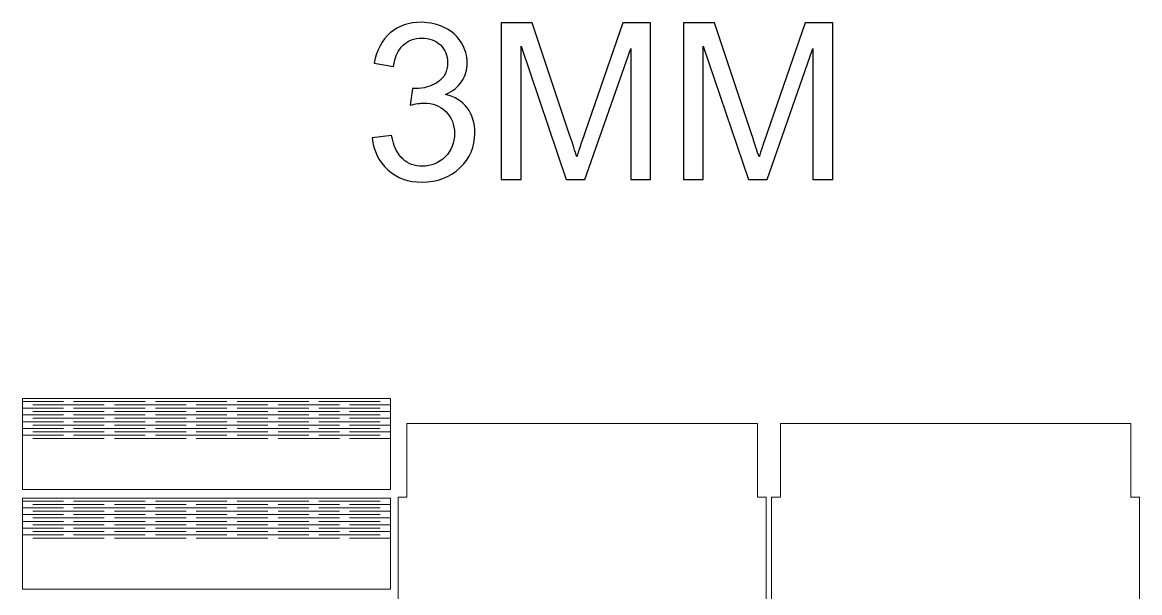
# Model space of a CAD drawing. Header units: millimetres. Extents: x -959 to 954, y -450 to 655.
# Drawn here: x 195 to 954, y 267 to 655 of the extents above; entities that cross this region are included whole.
import ezdxf

# ---------------------------------------------------------------- set-up
doc = ezdxf.new("R2010")
doc.units = ezdxf.units.MM
doc.header["$MEASUREMENT"] = 0
doc.layers.add('Camada 1', color=7, linetype='Continuous')

msp = doc.modelspace()

# ---------------------------------------------------------------- linework, layer by layer
at = {"layer": 'Camada 1', "color": 250}
for points, knots in [([(432.9287, 576.3289), (432.9287, 576.3289), (446.0041, 578.1119), (446.0041, 578.1119), (446.0041, 578.1119), (447.5147, 570.6827), (450.0407, 565.3336), (453.6315, 562.0648), (453.6315, 562.0648), (457.2223, 558.7959), (461.6303, 557.1615), (466.8555, 557.1615), (466.8555, 557.1615), (473.0466, 557.1615), (478.2718, 559.2912), (482.4817, 563.5506), (482.4817, 563.5506), (486.6916, 567.81), (488.7965, 573.0848), (488.7965, 579.3749), (488.7965, 579.3749), (488.7965, 585.3678), (486.8402, 590.3206), (482.9027, 594.2334), (482.9027, 594.2334), (478.9899, 598.1213), (474.0124, 600.0777), (467.9451, 600.0777), (467.9451, 600.0777), (465.4687, 600.0777), (462.398, 599.5824), (458.7081, 598.6166), (458.7081, 598.6166), (458.7081, 598.6166), (460.1692, 610.0577), (460.1692, 610.0577), (460.1692, 610.0577), (461.036, 609.9586), (461.7541, 609.9091), (462.2742, 609.9091), (462.2742, 609.9091), (467.8709, 609.9091), (472.8732, 611.3702), (477.3555, 614.2676), (477.3555, 614.2676), (481.8131, 617.165), (484.0418, 621.6225), (484.0418, 627.6402), (484.0418, 627.6402), (484.0418, 632.4197), (482.4074, 636.3819), (479.1633, 639.527), (479.1633, 639.527), (475.9192, 642.672), (471.7341, 644.2322), (466.6079, 644.2322), (466.6079, 644.2322), (461.5065, 644.2322), (457.2718, 642.6225), (453.8791, 639.4032), (453.8791, 639.4032), (450.4864, 636.1838), (448.3072, 631.3548), (447.3414, 624.9161), (447.3414, 624.9161), (447.3414, 624.9161), (434.2659, 627.2935), (434.2659, 627.2935), (434.2659, 627.2935), (435.8756, 636.06), (439.4912, 642.8701), (445.1621, 647.6991), (445.1621, 647.6991), (450.8084, 652.5281), (457.8661, 654.9303), (466.2859, 654.9303), (466.2859, 654.9303), (472.0808, 654.9303), (477.4298, 653.6921), (482.3083, 651.1909), (482.3083, 651.1909), (487.2116, 648.7145), (490.951, 645.3218), (493.5265, 641.0376), (493.5265, 641.0376), (496.1267, 636.7286), (497.4145, 632.172), (497.4145, 627.343), (497.4145, 627.343), (497.4145, 622.7617), (496.1763, 618.6013), (493.7246, 614.8371), (493.7246, 614.8371), (491.2482, 611.073), (487.5831, 608.0765), (482.7541, 605.8478), (482.7541, 605.8478), (489.0442, 604.4114), (493.9227, 601.3902), (497.4145, 596.8088), (497.4145, 596.8088), (500.8814, 592.2522), (502.6149, 586.507), (502.6149, 579.6473), (502.6149, 579.6473), (502.6149, 570.3608), (499.2222, 562.461), (492.4616, 555.9976), (492.4616, 555.9976), (485.6763, 549.5341), (477.1079, 546.3148), (466.7565, 546.3148), (466.7565, 546.3148), (457.4204, 546.3148), (449.6692, 549.1131), (443.5029, 554.6851), (443.5029, 554.6851), (437.3119, 560.257), (433.7954, 567.4634), (432.9287, 576.3289)], [0, 0, 0, 0, 0.03225806, 0.03225806, 0.03225806, 0.03225806, 0.06451613, 0.06451613, 0.06451613, 0.06451613, 0.09677419, 0.09677419, 0.09677419, 0.09677419, 0.12903226, 0.12903226, 0.12903226, 0.12903226, 0.16129032, 0.16129032, 0.16129032, 0.16129032, 0.19354839, 0.19354839, 0.19354839, 0.19354839, 0.22580645, 0.22580645, 0.22580645, 0.22580645, 0.25806452, 0.25806452, 0.25806452, 0.25806452, 0.29032258, 0.29032258, 0.29032258, 0.29032258, 0.32258065, 0.32258065, 0.32258065, 0.32258065, 0.35483871, 0.35483871, 0.35483871, 0.35483871, 0.38709677, 0.38709677, 0.38709677, 0.38709677, 0.41935484, 0.41935484, 0.41935484, 0.41935484, 0.4516129, 0.4516129, 0.4516129, 0.4516129, 0.48387097, 0.48387097, 0.48387097, 0.48387097, 0.51612903, 0.51612903, 0.51612903, 0.51612903, 0.5483871, 0.5483871, 0.5483871, 0.5483871, 0.58064516, 0.58064516, 0.58064516, 0.58064516, 0.61290323, 0.61290323, 0.61290323, 0.61290323, 0.64516129, 0.64516129, 0.64516129, 0.64516129, 0.67741935, 0.67741935, 0.67741935, 0.67741935, 0.70967742, 0.70967742, 0.70967742, 0.70967742, 0.74193548, 0.74193548, 0.74193548, 0.74193548, 0.77419355, 0.77419355, 0.77419355, 0.77419355, 0.80645161, 0.80645161, 0.80645161, 0.80645161, 0.83870968, 0.83870968, 0.83870968, 0.83870968, 0.87096774, 0.87096774, 0.87096774, 0.87096774, 0.90322581, 0.90322581, 0.90322581, 0.90322581, 0.93548387, 0.93548387, 0.93548387, 0.93548387, 1, 1, 1, 1]), ([(520.4699, 548.0978), (520.4699, 548.0978), (520.4699, 654.4845), (520.4699, 654.4845), (520.4699, 654.4845), (520.4699, 654.4845), (541.5689, 654.4845), (541.5689, 654.4845), (541.5689, 654.4845), (541.5689, 654.4845), (566.7293, 579.1768), (566.7293, 579.1768), (566.7293, 579.1768), (569.0571, 572.1685), (570.741, 566.9185), (571.8059, 563.4268), (571.8059, 563.4268), (573.0193, 567.29), (574.9262, 572.9858), (577.5017, 580.4893), (577.5017, 580.4893), (577.5017, 580.4893), (603.1078, 654.4845), (603.1078, 654.4845), (603.1078, 654.4845), (603.1078, 654.4845), (621.9533, 654.4845), (621.9533, 654.4845), (621.9533, 654.4845), (621.9533, 654.4845), (621.9533, 548.0978), (621.9533, 548.0978), (621.9533, 548.0978), (621.9533, 548.0978), (608.4321, 548.0978), (608.4321, 548.0978), (608.4321, 548.0978), (608.4321, 548.0978), (608.4321, 637.1001), (608.4321, 637.1001), (608.4321, 637.1001), (608.4321, 637.1001), (577.3778, 548.0978), (577.3778, 548.0978), (577.3778, 548.0978), (577.3778, 548.0978), (564.6986, 548.0978), (564.6986, 548.0978), (564.6986, 548.0978), (564.6986, 548.0978), (533.9911, 638.7345), (533.9911, 638.7345), (533.9911, 638.7345), (533.9911, 638.7345), (533.9911, 548.0978), (533.9911, 548.0978), (533.9911, 548.0978), (533.9911, 548.0978), (520.4699, 548.0978), (520.4699, 548.0978)], [0, 0, 0, 0, 0.0625, 0.0625, 0.0625, 0.0625, 0.125, 0.125, 0.125, 0.125, 0.1875, 0.1875, 0.1875, 0.1875, 0.25, 0.25, 0.25, 0.25, 0.3125, 0.3125, 0.3125, 0.3125, 0.375, 0.375, 0.375, 0.375, 0.4375, 0.4375, 0.4375, 0.4375, 0.5, 0.5, 0.5, 0.5, 0.5625, 0.5625, 0.5625, 0.5625, 0.625, 0.625, 0.625, 0.625, 0.6875, 0.6875, 0.6875, 0.6875, 0.75, 0.75, 0.75, 0.75, 0.8125, 0.8125, 0.8125, 0.8125, 0.875, 0.875, 0.875, 0.875, 1, 1, 1, 1]), ([(644.241, 548.0978), (644.241, 548.0978), (644.241, 654.4845), (644.241, 654.4845), (644.241, 654.4845), (644.241, 654.4845), (665.34, 654.4845), (665.34, 654.4845), (665.34, 654.4845), (665.34, 654.4845), (690.5004, 579.1768), (690.5004, 579.1768), (690.5004, 579.1768), (692.8282, 572.1685), (694.5121, 566.9185), (695.577, 563.4268), (695.577, 563.4268), (696.7904, 567.29), (698.6973, 572.9858), (701.2728, 580.4893), (701.2728, 580.4893), (701.2728, 580.4893), (726.8789, 654.4845), (726.8789, 654.4845), (726.8789, 654.4845), (726.8789, 654.4845), (745.7244, 654.4845), (745.7244, 654.4845), (745.7244, 654.4845), (745.7244, 654.4845), (745.7244, 548.0978), (745.7244, 548.0978), (745.7244, 548.0978), (745.7244, 548.0978), (732.2032, 548.0978), (732.2032, 548.0978), (732.2032, 548.0978), (732.2032, 548.0978), (732.2032, 637.1001), (732.2032, 637.1001), (732.2032, 637.1001), (732.2032, 637.1001), (701.1489, 548.0978), (701.1489, 548.0978), (701.1489, 548.0978), (701.1489, 548.0978), (688.4697, 548.0978), (688.4697, 548.0978), (688.4697, 548.0978), (688.4697, 548.0978), (657.7622, 638.7345), (657.7622, 638.7345), (657.7622, 638.7345), (657.7622, 638.7345), (657.7622, 548.0978), (657.7622, 548.0978), (657.7622, 548.0978), (657.7622, 548.0978), (644.241, 548.0978), (644.241, 548.0978)], [0, 0, 0, 0, 0.0625, 0.0625, 0.0625, 0.0625, 0.125, 0.125, 0.125, 0.125, 0.1875, 0.1875, 0.1875, 0.1875, 0.25, 0.25, 0.25, 0.25, 0.3125, 0.3125, 0.3125, 0.3125, 0.375, 0.375, 0.375, 0.375, 0.4375, 0.4375, 0.4375, 0.4375, 0.5, 0.5, 0.5, 0.5, 0.5625, 0.5625, 0.5625, 0.5625, 0.625, 0.625, 0.625, 0.625, 0.6875, 0.6875, 0.6875, 0.6875, 0.75, 0.75, 0.75, 0.75, 0.8125, 0.8125, 0.8125, 0.8125, 0.875, 0.875, 0.875, 0.875, 1, 1, 1, 1])]:
    msp.add_open_spline(points, degree=3, knots=knots, dxfattribs=at)
at = {"layer": 'Camada 1', "color": 140, "lineweight": 20}
for points, knots in [([(195.2996, 337.5583), (195.2996, 337.5583), (195.2996, 372.1583), (195.2996, 372.1583), (195.2996, 372.1583), (195.2996, 372.1583), (195.2996, 399.3283), (195.2996, 399.3283), (195.2996, 399.3283), (195.2996, 399.3283), (445.2996, 399.3283), (445.2996, 399.3283), (445.2996, 399.3283), (445.2996, 399.3283), (445.2996, 372.1583), (445.2996, 372.1583), (445.2996, 372.1583), (445.2996, 372.1583), (445.2996, 337.5583), (445.2996, 337.5583), (445.2996, 337.5583), (445.2996, 337.5583), (195.2996, 337.5583), (195.2996, 337.5583)], [0, 0, 0, 0, 0.14285714, 0.14285714, 0.14285714, 0.14285714, 0.28571429, 0.28571429, 0.28571429, 0.28571429, 0.42857143, 0.42857143, 0.42857143, 0.42857143, 0.57142857, 0.57142857, 0.57142857, 0.57142857, 0.71428571, 0.71428571, 0.71428571, 0.71428571, 1, 1, 1, 1]), ([(694.5024, 382.3609), (694.5024, 382.3609), (456.5024, 382.3609), (456.5024, 382.3609), (456.5024, 382.3609), (456.5024, 382.3609), (456.5024, 332.3609), (456.5024, 332.3609), (456.5024, 332.3609), (456.5024, 332.3609), (450.5024, 332.3609), (450.5024, 332.3609), (450.5024, 332.3609), (450.5024, 332.3609), (450.5024, 261.9999), (450.5024, 261.9999), (450.5024, 261.9999), (450.5024, 261.9999), (456.5024, 261.9999), (456.5024, 261.9999), (456.5024, 261.9999), (456.5024, 261.9999), (456.5024, 191.639), (456.5024, 191.639), (456.5024, 191.639), (456.5024, 191.639), (450.5024, 191.639), (450.5024, 191.639), (450.5024, 191.639), (450.5024, 191.639), (450.5024, 121.2781), (450.5024, 121.2781), (450.5024, 121.2781), (450.5024, 121.2781), (456.5024, 121.2781), (456.5024, 121.2781), (456.5024, 121.2781), (456.5024, 121.2781), (456.5024, 50.9172), (456.5024, 50.9172), (456.5024, 50.9172), (456.5024, 50.9172), (450.5024, 50.9172), (450.5024, 50.9172), (450.5024, 50.9172), (450.5024, 50.9172), (450.5024, -19.4438), (450.5024, -19.4438), (450.5024, -19.4438), (450.5024, -19.4438), (456.5024, -19.4438), (456.5024, -19.4438), (456.5024, -19.4438), (456.5024, -19.4438), (456.5024, -89.8047), (456.5024, -89.8047), (456.5024, -89.8047), (456.5024, -89.8047), (450.5024, -89.8047), (450.5024, -89.8047), (450.5024, -89.8047), (450.5024, -89.8047), (450.5024, -160.1656), (450.5024, -160.1656), (450.5024, -160.1656), (450.5024, -160.1656), (456.5024, -160.1656), (456.5024, -160.1656), (456.5024, -160.1656), (456.5024, -160.1656), (456.5024, -230.5265), (456.5024, -230.5265), (456.5024, -230.5265), (456.5024, -230.5265), (450.5024, -230.5265), (450.5024, -230.5265), (450.5024, -230.5265), (450.5024, -230.5265), (450.5024, -300.8875), (450.5024, -300.8875), (450.5024, -300.8875), (450.5024, -300.8875), (456.5024, -300.8875), (456.5024, -300.8875), (456.5024, -300.8875), (456.5024, -300.8875), (456.5024, -350.8875), (456.5024, -350.8875), (456.5024, -350.8875), (456.5024, -350.8875), (694.5024, -350.8875), (694.5024, -350.8875), (694.5024, -350.8875), (694.5024, -350.8875), (694.5024, -300.8875), (694.5024, -300.8875), (694.5024, -300.8875), (694.5024, -300.8875), (700.5024, -300.8875), (700.5024, -300.8875), (700.5024, -300.8875), (700.5024, -300.8875), (700.5024, -230.5265), (700.5024, -230.5265), (700.5024, -230.5265), (700.5024, -230.5265), (694.5024, -230.5265), (694.5024, -230.5265), (694.5024, -230.5265), (694.5024, -230.5265), (694.5024, -160.1656), (694.5024, -160.1656), (694.5024, -160.1656), (694.5024, -160.1656), (700.5024, -160.1656), (700.5024, -160.1656), (700.5024, -160.1656), (700.5024, -160.1656), (700.5024, -89.8047), (700.5024, -89.8047), (700.5024, -89.8047), (700.5024, -89.8047), (694.5024, -89.8047), (694.5024, -89.8047), (694.5024, -89.8047), (694.5024, -89.8047), (694.5024, -19.4438), (694.5024, -19.4438), (694.5024, -19.4438), (694.5024, -19.4438), (700.5024, -19.4438), (700.5024, -19.4438), (700.5024, -19.4438), (700.5024, -19.4438), (700.5024, 50.9172), (700.5024, 50.9172), (700.5024, 50.9172), (700.5024, 50.9172), (694.5024, 50.9172), (694.5024, 50.9172), (694.5024, 50.9172), (694.5024, 50.9172), (694.5024, 121.2781), (694.5024, 121.2781), (694.5024, 121.2781), (694.5024, 121.2781), (700.5024, 121.2781), (700.5024, 121.2781), (700.5024, 121.2781), (700.5024, 121.2781), (700.5024, 191.639), (700.5024, 191.639), (700.5024, 191.639), (700.5024, 191.639), (694.5024, 191.639), (694.5024, 191.639), (694.5024, 191.639), (694.5024, 191.639), (694.5024, 261.9999), (694.5024, 261.9999), (694.5024, 261.9999), (694.5024, 261.9999), (700.5024, 261.9999), (700.5024, 261.9999), (700.5024, 261.9999), (700.5024, 261.9999), (700.5024, 332.3609), (700.5024, 332.3609), (700.5024, 332.3609), (700.5024, 332.3609), (694.5024, 332.3609), (694.5024, 332.3609), (694.5024, 332.3609), (694.5024, 332.3609), (694.5024, 382.3609), (694.5024, 382.3609)], [0, 0, 0, 0, 0.02222222, 0.02222222, 0.02222222, 0.02222222, 0.04444444, 0.04444444, 0.04444444, 0.04444444, 0.06666667, 0.06666667, 0.06666667, 0.06666667, 0.08888889, 0.08888889, 0.08888889, 0.08888889, 0.11111111, 0.11111111, 0.11111111, 0.11111111, 0.13333333, 0.13333333, 0.13333333, 0.13333333, 0.15555556, 0.15555556, 0.15555556, 0.15555556, 0.17777778, 0.17777778, 0.17777778, 0.17777778, 0.2, 0.2, 0.2, 0.2, 0.22222222, 0.22222222, 0.22222222, 0.22222222, 0.24444444, 0.24444444, 0.24444444, 0.24444444, 0.26666667, 0.26666667, 0.26666667, 0.26666667, 0.28888889, 0.28888889, 0.28888889, 0.28888889, 0.31111111, 0.31111111, 0.31111111, 0.31111111, 0.33333333, 0.33333333, 0.33333333, 0.33333333, 0.35555556, 0.35555556, 0.35555556, 0.35555556, 0.37777778, 0.37777778, 0.37777778, 0.37777778, 0.4, 0.4, 0.4, 0.4, 0.42222222, 0.42222222, 0.42222222, 0.42222222, 0.44444444, 0.44444444, 0.44444444, 0.44444444, 0.46666667, 0.46666667, 0.46666667, 0.46666667, 0.48888889, 0.48888889, 0.48888889, 0.48888889, 0.51111111, 0.51111111, 0.51111111, 0.51111111, 0.53333333, 0.53333333, 0.53333333, 0.53333333, 0.55555556, 0.55555556, 0.55555556, 0.55555556, 0.57777778, 0.57777778, 0.57777778, 0.57777778, 0.6, 0.6, 0.6, 0.6, 0.62222222, 0.62222222, 0.62222222, 0.62222222, 0.64444444, 0.64444444, 0.64444444, 0.64444444, 0.66666667, 0.66666667, 0.66666667, 0.66666667, 0.68888889, 0.68888889, 0.68888889, 0.68888889, 0.71111111, 0.71111111, 0.71111111, 0.71111111, 0.73333333, 0.73333333, 0.73333333, 0.73333333, 0.75555556, 0.75555556, 0.75555556, 0.75555556, 0.77777778, 0.77777778, 0.77777778, 0.77777778, 0.8, 0.8, 0.8, 0.8, 0.82222222, 0.82222222, 0.82222222, 0.82222222, 0.84444444, 0.84444444, 0.84444444, 0.84444444, 0.86666667, 0.86666667, 0.86666667, 0.86666667, 0.88888889, 0.88888889, 0.88888889, 0.88888889, 0.91111111, 0.91111111, 0.91111111, 0.91111111, 0.93333333, 0.93333333, 0.93333333, 0.93333333, 0.95555556, 0.95555556, 0.95555556, 0.95555556, 1, 1, 1, 1]), ([(948.0791, 382.3609), (948.0791, 382.3609), (710.0791, 382.3609), (710.0791, 382.3609), (710.0791, 382.3609), (710.0791, 382.3609), (710.0791, 332.3609), (710.0791, 332.3609), (710.0791, 332.3609), (710.0791, 332.3609), (704.0791, 332.3609), (704.0791, 332.3609), (704.0791, 332.3609), (704.0791, 332.3609), (704.0791, 261.9999), (704.0791, 261.9999), (704.0791, 261.9999), (704.0791, 261.9999), (710.0791, 261.9999), (710.0791, 261.9999), (710.0791, 261.9999), (710.0791, 261.9999), (710.0791, 191.639), (710.0791, 191.639), (710.0791, 191.639), (710.0791, 191.639), (704.0791, 191.639), (704.0791, 191.639), (704.0791, 191.639), (704.0791, 191.639), (704.0791, 121.2781), (704.0791, 121.2781), (704.0791, 121.2781), (704.0791, 121.2781), (710.0791, 121.2781), (710.0791, 121.2781), (710.0791, 121.2781), (710.0791, 121.2781), (710.0791, 50.9172), (710.0791, 50.9172), (710.0791, 50.9172), (710.0791, 50.9172), (704.0791, 50.9172), (704.0791, 50.9172), (704.0791, 50.9172), (704.0791, 50.9172), (704.0791, -19.4438), (704.0791, -19.4438), (704.0791, -19.4438), (704.0791, -19.4438), (710.0791, -19.4438), (710.0791, -19.4438), (710.0791, -19.4438), (710.0791, -19.4438), (710.0791, -89.8047), (710.0791, -89.8047), (710.0791, -89.8047), (710.0791, -89.8047), (704.0791, -89.8047), (704.0791, -89.8047), (704.0791, -89.8047), (704.0791, -89.8047), (704.0791, -160.1656), (704.0791, -160.1656), (704.0791, -160.1656), (704.0791, -160.1656), (710.0791, -160.1656), (710.0791, -160.1656), (710.0791, -160.1656), (710.0791, -160.1656), (710.0791, -230.5265), (710.0791, -230.5265), (710.0791, -230.5265), (710.0791, -230.5265), (704.0791, -230.5265), (704.0791, -230.5265), (704.0791, -230.5265), (704.0791, -230.5265), (704.0791, -300.8875), (704.0791, -300.8875), (704.0791, -300.8875), (704.0791, -300.8875), (710.0791, -300.8875), (710.0791, -300.8875), (710.0791, -300.8875), (710.0791, -300.8875), (710.0791, -350.8875), (710.0791, -350.8875), (710.0791, -350.8875), (710.0791, -350.8875), (948.0791, -350.8875), (948.0791, -350.8875), (948.0791, -350.8875), (948.0791, -350.8875), (948.0791, -300.8875), (948.0791, -300.8875), (948.0791, -300.8875), (948.0791, -300.8875), (954.0791, -300.8875), (954.0791, -300.8875), (954.0791, -300.8875), (954.0791, -300.8875), (954.0791, -230.5265), (954.0791, -230.5265), (954.0791, -230.5265), (954.0791, -230.5265), (948.0791, -230.5265), (948.0791, -230.5265), (948.0791, -230.5265), (948.0791, -230.5265), (948.0791, -160.1656), (948.0791, -160.1656), (948.0791, -160.1656), (948.0791, -160.1656), (954.0791, -160.1656), (954.0791, -160.1656), (954.0791, -160.1656), (954.0791, -160.1656), (954.0791, -89.8047), (954.0791, -89.8047), (954.0791, -89.8047), (954.0791, -89.8047), (948.0791, -89.8047), (948.0791, -89.8047), (948.0791, -89.8047), (948.0791, -89.8047), (948.0791, -19.4438), (948.0791, -19.4438), (948.0791, -19.4438), (948.0791, -19.4438), (954.0791, -19.4438), (954.0791, -19.4438), (954.0791, -19.4438), (954.0791, -19.4438), (954.0791, 50.9172), (954.0791, 50.9172), (954.0791, 50.9172), (954.0791, 50.9172), (948.0791, 50.9172), (948.0791, 50.9172), (948.0791, 50.9172), (948.0791, 50.9172), (948.0791, 121.2781), (948.0791, 121.2781), (948.0791, 121.2781), (948.0791, 121.2781), (954.0791, 121.2781), (954.0791, 121.2781), (954.0791, 121.2781), (954.0791, 121.2781), (954.0791, 191.639), (954.0791, 191.639), (954.0791, 191.639), (954.0791, 191.639), (948.0791, 191.639), (948.0791, 191.639), (948.0791, 191.639), (948.0791, 191.639), (948.0791, 261.9999), (948.0791, 261.9999), (948.0791, 261.9999), (948.0791, 261.9999), (954.0791, 261.9999), (954.0791, 261.9999), (954.0791, 261.9999), (954.0791, 261.9999), (954.0791, 332.3609), (954.0791, 332.3609), (954.0791, 332.3609), (954.0791, 332.3609), (948.0791, 332.3609), (948.0791, 332.3609), (948.0791, 332.3609), (948.0791, 332.3609), (948.0791, 382.3609), (948.0791, 382.3609)], [0, 0, 0, 0, 0.02222222, 0.02222222, 0.02222222, 0.02222222, 0.04444444, 0.04444444, 0.04444444, 0.04444444, 0.06666667, 0.06666667, 0.06666667, 0.06666667, 0.08888889, 0.08888889, 0.08888889, 0.08888889, 0.11111111, 0.11111111, 0.11111111, 0.11111111, 0.13333333, 0.13333333, 0.13333333, 0.13333333, 0.15555556, 0.15555556, 0.15555556, 0.15555556, 0.17777778, 0.17777778, 0.17777778, 0.17777778, 0.2, 0.2, 0.2, 0.2, 0.22222222, 0.22222222, 0.22222222, 0.22222222, 0.24444444, 0.24444444, 0.24444444, 0.24444444, 0.26666667, 0.26666667, 0.26666667, 0.26666667, 0.28888889, 0.28888889, 0.28888889, 0.28888889, 0.31111111, 0.31111111, 0.31111111, 0.31111111, 0.33333333, 0.33333333, 0.33333333, 0.33333333, 0.35555556, 0.35555556, 0.35555556, 0.35555556, 0.37777778, 0.37777778, 0.37777778, 0.37777778, 0.4, 0.4, 0.4, 0.4, 0.42222222, 0.42222222, 0.42222222, 0.42222222, 0.44444444, 0.44444444, 0.44444444, 0.44444444, 0.46666667, 0.46666667, 0.46666667, 0.46666667, 0.48888889, 0.48888889, 0.48888889, 0.48888889, 0.51111111, 0.51111111, 0.51111111, 0.51111111, 0.53333333, 0.53333333, 0.53333333, 0.53333333, 0.55555556, 0.55555556, 0.55555556, 0.55555556, 0.57777778, 0.57777778, 0.57777778, 0.57777778, 0.6, 0.6, 0.6, 0.6, 0.62222222, 0.62222222, 0.62222222, 0.62222222, 0.64444444, 0.64444444, 0.64444444, 0.64444444, 0.66666667, 0.66666667, 0.66666667, 0.66666667, 0.68888889, 0.68888889, 0.68888889, 0.68888889, 0.71111111, 0.71111111, 0.71111111, 0.71111111, 0.73333333, 0.73333333, 0.73333333, 0.73333333, 0.75555556, 0.75555556, 0.75555556, 0.75555556, 0.77777778, 0.77777778, 0.77777778, 0.77777778, 0.8, 0.8, 0.8, 0.8, 0.82222222, 0.82222222, 0.82222222, 0.82222222, 0.84444444, 0.84444444, 0.84444444, 0.84444444, 0.86666667, 0.86666667, 0.86666667, 0.86666667, 0.88888889, 0.88888889, 0.88888889, 0.88888889, 0.91111111, 0.91111111, 0.91111111, 0.91111111, 0.93333333, 0.93333333, 0.93333333, 0.93333333, 0.95555556, 0.95555556, 0.95555556, 0.95555556, 1, 1, 1, 1]), ([(195.2996, 269.825), (195.2996, 269.825), (195.2996, 304.425), (195.2996, 304.425), (195.2996, 304.425), (195.2996, 304.425), (195.2996, 331.595), (195.2996, 331.595), (195.2996, 331.595), (195.2996, 331.595), (445.2996, 331.595), (445.2996, 331.595), (445.2996, 331.595), (445.2996, 331.595), (445.2996, 304.425), (445.2996, 304.425), (445.2996, 304.425), (445.2996, 304.425), (445.2996, 269.825), (445.2996, 269.825), (445.2996, 269.825), (445.2996, 269.825), (195.2996, 269.825), (195.2996, 269.825)], [0, 0, 0, 0, 0.14285714, 0.14285714, 0.14285714, 0.14285714, 0.28571429, 0.28571429, 0.28571429, 0.28571429, 0.42857143, 0.42857143, 0.42857143, 0.42857143, 0.57142857, 0.57142857, 0.57142857, 0.57142857, 0.71428571, 0.71428571, 0.71428571, 0.71428571, 1, 1, 1, 1])]:
    msp.add_open_spline(points, degree=3, knots=knots, dxfattribs=at)
for points in [[(195.2996, 397.2441), (195.2996, 397.2441), (223.1784, 397.2441), (223.1784, 397.2441)], [(195.4133, 394.9633), (195.4133, 394.9633), (195.2996, 394.9633), (195.2996, 394.9633)], [(250.9437, 394.9633), (250.9437, 394.9633), (202.3545, 394.9633), (202.3545, 394.9633)], [(230.1197, 397.2441), (230.1197, 397.2441), (278.7088, 397.2441), (278.7088, 397.2441)], [(306.4737, 394.9633), (306.4737, 394.9633), (257.8849, 394.9633), (257.8849, 394.9633)], [(285.6501, 397.2441), (285.6501, 397.2441), (334.2388, 397.2441), (334.2388, 397.2441)], [(362.0038, 394.9633), (362.0038, 394.9633), (313.415, 394.9633), (313.415, 394.9633)], [(341.1802, 397.2441), (341.1802, 397.2441), (389.7687, 397.2441), (389.7687, 397.2441)], [(410.5934, 394.9633), (410.5934, 394.9633), (368.945, 394.9633), (368.945, 394.9633)], [(396.71, 397.2441), (396.71, 397.2441), (438.3583, 397.2441), (438.3583, 397.2441)], [(445.2996, 394.9633), (445.2996, 394.9633), (417.5347, 394.9633), (417.5347, 394.9633)], [(195.2996, 392.6829), (195.2996, 392.6829), (223.1784, 392.6829), (223.1784, 392.6829)], [(195.4133, 390.4023), (195.4133, 390.4023), (195.2996, 390.4023), (195.2996, 390.4023)], [(195.2996, 388.1219), (195.2996, 388.1219), (223.1784, 388.1219), (223.1784, 388.1219)], [(250.9437, 390.4023), (250.9437, 390.4023), (202.3545, 390.4023), (202.3545, 390.4023)], [(230.1197, 392.683), (230.1197, 392.683), (278.7088, 392.683), (278.7088, 392.683)], [(230.1197, 388.1219), (230.1197, 388.1219), (278.7088, 388.1219), (278.7088, 388.1219)], [(306.4737, 390.4023), (306.4737, 390.4023), (257.8849, 390.4023), (257.8849, 390.4023)], [(285.6501, 392.683), (285.6501, 392.683), (334.2388, 392.683), (334.2388, 392.683)], [(285.6501, 388.1219), (285.6501, 388.1219), (334.2388, 388.1219), (334.2388, 388.1219)], [(362.0038, 390.4023), (362.0038, 390.4023), (313.415, 390.4023), (313.415, 390.4023)], [(341.1802, 392.683), (341.1802, 392.683), (389.7687, 392.683), (389.7687, 392.683)], [(341.1802, 388.1219), (341.1802, 388.1219), (389.7687, 388.1219), (389.7687, 388.1219)], [(410.5934, 390.4023), (410.5934, 390.4023), (368.945, 390.4023), (368.945, 390.4023)], [(396.71, 392.683), (396.71, 392.683), (438.3583, 392.683), (438.3583, 392.683)], [(396.71, 388.1219), (396.71, 388.1219), (438.3583, 388.1219), (438.3583, 388.1219)], [(445.2996, 390.4023), (445.2996, 390.4023), (417.5347, 390.4023), (417.5347, 390.4023)], [(195.4133, 385.8413), (195.4133, 385.8413), (195.2996, 385.8413), (195.2996, 385.8413)], [(195.2996, 383.5609), (195.2996, 383.5609), (223.1784, 383.5609), (223.1784, 383.5609)], [(195.4133, 381.2801), (195.4133, 381.2801), (195.2996, 381.2801), (195.2996, 381.2801)], [(250.9437, 385.8413), (250.9437, 385.8413), (202.3545, 385.8413), (202.3545, 385.8413)], [(250.9437, 381.2801), (250.9437, 381.2801), (202.3545, 381.2801), (202.3545, 381.2801)], [(230.1197, 383.5609), (230.1197, 383.5609), (278.7088, 383.5609), (278.7088, 383.5609)], [(306.4737, 385.8413), (306.4737, 385.8413), (257.8849, 385.8413), (257.8849, 385.8413)], [(306.4737, 381.2801), (306.4737, 381.2801), (257.8849, 381.2801), (257.8849, 381.2801)], [(285.6501, 383.5609), (285.6501, 383.5609), (334.2388, 383.5609), (334.2388, 383.5609)], [(362.0038, 385.8413), (362.0038, 385.8413), (313.415, 385.8413), (313.415, 385.8413)], [(362.0038, 381.2801), (362.0038, 381.2801), (313.415, 381.2801), (313.415, 381.2801)], [(341.1802, 383.5609), (341.1802, 383.5609), (389.7687, 383.5609), (389.7687, 383.5609)], [(410.5934, 385.8413), (410.5934, 385.8413), (368.945, 385.8413), (368.945, 385.8413)], [(410.5934, 381.2801), (410.5934, 381.2801), (368.945, 381.2801), (368.945, 381.2801)], [(396.71, 383.5609), (396.71, 383.5609), (438.3583, 383.5609), (438.3583, 383.5609)], [(445.2996, 385.8413), (445.2996, 385.8413), (417.5347, 385.8413), (417.5347, 385.8413)], [(445.2996, 381.2801), (445.2996, 381.2801), (417.5347, 381.2801), (417.5347, 381.2801)], [(195.2996, 378.9997), (195.2996, 378.9997), (223.1784, 378.9997), (223.1784, 378.9997)], [(195.4133, 376.7194), (195.4133, 376.7194), (195.2996, 376.7194), (195.2996, 376.7194)], [(195.2996, 374.4388), (195.2996, 374.4388), (223.1784, 374.4388), (223.1784, 374.4388)], [(195.4133, 372.1583), (195.4133, 372.1583), (195.2996, 372.1583), (195.2996, 372.1583)], [(250.9437, 376.7192), (250.9437, 376.7192), (202.3545, 376.7192), (202.3545, 376.7192)], [(250.9437, 372.1583), (250.9437, 372.1583), (202.3545, 372.1583), (202.3545, 372.1583)], [(230.1197, 378.9999), (230.1197, 378.9999), (278.7088, 378.9999), (278.7088, 378.9999)], [(230.1197, 374.4388), (230.1197, 374.4388), (278.7088, 374.4388), (278.7088, 374.4388)], [(306.4737, 376.7192), (306.4737, 376.7192), (257.8849, 376.7192), (257.8849, 376.7192)], [(306.4737, 372.1583), (306.4737, 372.1583), (257.8849, 372.1583), (257.8849, 372.1583)], [(285.6501, 378.9999), (285.6501, 378.9999), (334.2388, 378.9999), (334.2388, 378.9999)], [(285.6501, 374.4388), (285.6501, 374.4388), (334.2388, 374.4388), (334.2388, 374.4388)], [(362.0038, 376.7192), (362.0038, 376.7192), (313.415, 376.7192), (313.415, 376.7192)], [(362.0038, 372.1583), (362.0038, 372.1583), (313.415, 372.1583), (313.415, 372.1583)], [(341.1802, 378.9999), (341.1802, 378.9999), (389.7687, 378.9999), (389.7687, 378.9999)], [(341.1802, 374.4388), (341.1802, 374.4388), (389.7687, 374.4388), (389.7687, 374.4388)], [(410.5934, 376.7192), (410.5934, 376.7192), (368.945, 376.7192), (368.945, 376.7192)], [(410.5934, 372.1583), (410.5934, 372.1583), (368.945, 372.1583), (368.945, 372.1583)], [(396.71, 378.9999), (396.71, 378.9999), (438.3583, 378.9999), (438.3583, 378.9999)], [(396.71, 374.4388), (396.71, 374.4388), (438.3583, 374.4388), (438.3583, 374.4388)], [(445.2996, 376.7192), (445.2996, 376.7192), (417.5347, 376.7192), (417.5347, 376.7192)], [(445.2996, 372.1583), (445.2996, 372.1583), (417.5347, 372.1583), (417.5347, 372.1583)], [(195.2996, 329.5108), (195.2996, 329.5108), (223.1784, 329.5108), (223.1784, 329.5108)], [(195.4133, 327.23), (195.4133, 327.23), (195.2996, 327.23), (195.2996, 327.23)], [(250.9437, 327.23), (250.9437, 327.23), (202.3545, 327.23), (202.3545, 327.23)], [(230.1197, 329.5108), (230.1197, 329.5108), (278.7088, 329.5108), (278.7088, 329.5108)], [(306.4737, 327.23), (306.4737, 327.23), (257.8849, 327.23), (257.8849, 327.23)], [(285.6501, 329.5108), (285.6501, 329.5108), (334.2388, 329.5108), (334.2388, 329.5108)], [(362.0038, 327.23), (362.0038, 327.23), (313.415, 327.23), (313.415, 327.23)], [(341.1802, 329.5108), (341.1802, 329.5108), (389.7687, 329.5108), (389.7687, 329.5108)], [(410.5934, 327.23), (410.5934, 327.23), (368.945, 327.23), (368.945, 327.23)], [(396.71, 329.5108), (396.71, 329.5108), (438.3583, 329.5108), (438.3583, 329.5108)], [(445.2996, 327.23), (445.2996, 327.23), (417.5347, 327.23), (417.5347, 327.23)], [(195.2996, 324.9496), (195.2996, 324.9496), (223.1784, 324.9496), (223.1784, 324.9496)], [(195.4133, 322.669), (195.4133, 322.669), (195.2996, 322.669), (195.2996, 322.669)], [(195.2996, 320.3886), (195.2996, 320.3886), (223.1784, 320.3886), (223.1784, 320.3886)], [(250.9437, 322.669), (250.9437, 322.669), (202.3545, 322.669), (202.3545, 322.669)], [(230.1197, 324.9497), (230.1197, 324.9497), (278.7088, 324.9497), (278.7088, 324.9497)], [(230.1197, 320.3886), (230.1197, 320.3886), (278.7088, 320.3886), (278.7088, 320.3886)], [(306.4737, 322.669), (306.4737, 322.669), (257.8849, 322.669), (257.8849, 322.669)], [(285.6501, 324.9497), (285.6501, 324.9497), (334.2388, 324.9497), (334.2388, 324.9497)], [(285.6501, 320.3886), (285.6501, 320.3886), (334.2388, 320.3886), (334.2388, 320.3886)], [(362.0038, 322.669), (362.0038, 322.669), (313.415, 322.669), (313.415, 322.669)], [(341.1802, 324.9497), (341.1802, 324.9497), (389.7687, 324.9497), (389.7687, 324.9497)], [(341.1802, 320.3886), (341.1802, 320.3886), (389.7687, 320.3886), (389.7687, 320.3886)], [(410.5934, 322.669), (410.5934, 322.669), (368.945, 322.669), (368.945, 322.669)], [(396.71, 324.9497), (396.71, 324.9497), (438.3583, 324.9497), (438.3583, 324.9497)], [(396.71, 320.3886), (396.71, 320.3886), (438.3583, 320.3886), (438.3583, 320.3886)], [(445.2996, 322.669), (445.2996, 322.669), (417.5347, 322.669), (417.5347, 322.669)], [(195.4133, 318.108), (195.4133, 318.108), (195.2996, 318.108), (195.2996, 318.108)], [(195.2996, 315.8276), (195.2996, 315.8276), (223.1784, 315.8276), (223.1784, 315.8276)], [(195.4133, 313.5468), (195.4133, 313.5468), (195.2996, 313.5468), (195.2996, 313.5468)], [(195.2996, 311.2664), (195.2996, 311.2664), (223.1784, 311.2664), (223.1784, 311.2664)], [(250.9437, 318.108), (250.9437, 318.108), (202.3545, 318.108), (202.3545, 318.108)], [(250.9437, 313.5468), (250.9437, 313.5468), (202.3545, 313.5468), (202.3545, 313.5468)], [(230.1197, 315.8276), (230.1197, 315.8276), (278.7088, 315.8276), (278.7088, 315.8276)], [(230.1197, 311.2666), (230.1197, 311.2666), (278.7088, 311.2666), (278.7088, 311.2666)], [(306.4737, 318.108), (306.4737, 318.108), (257.8849, 318.108), (257.8849, 318.108)], [(306.4737, 313.5468), (306.4737, 313.5468), (257.8849, 313.5468), (257.8849, 313.5468)], [(285.6501, 315.8276), (285.6501, 315.8276), (334.2388, 315.8276), (334.2388, 315.8276)], [(285.6501, 311.2666), (285.6501, 311.2666), (334.2388, 311.2666), (334.2388, 311.2666)], [(362.0038, 318.108), (362.0038, 318.108), (313.415, 318.108), (313.415, 318.108)], [(362.0038, 313.5468), (362.0038, 313.5468), (313.415, 313.5468), (313.415, 313.5468)], [(341.1802, 315.8276), (341.1802, 315.8276), (389.7687, 315.8276), (389.7687, 315.8276)], [(341.1802, 311.2666), (341.1802, 311.2666), (389.7687, 311.2666), (389.7687, 311.2666)], [(410.5934, 318.108), (410.5934, 318.108), (368.945, 318.108), (368.945, 318.108)], [(410.5934, 313.5468), (410.5934, 313.5468), (368.945, 313.5468), (368.945, 313.5468)], [(396.71, 315.8276), (396.71, 315.8276), (438.3583, 315.8276), (438.3583, 315.8276)], [(396.71, 311.2666), (396.71, 311.2666), (438.3583, 311.2666), (438.3583, 311.2666)], [(445.2996, 318.108), (445.2996, 318.108), (417.5347, 318.108), (417.5347, 318.108)], [(445.2996, 313.5468), (445.2996, 313.5468), (417.5347, 313.5468), (417.5347, 313.5468)], [(195.4133, 308.9861), (195.4133, 308.9861), (195.2996, 308.9861), (195.2996, 308.9861)], [(195.2996, 306.7055), (195.2996, 306.7055), (223.1784, 306.7055), (223.1784, 306.7055)], [(195.4133, 304.425), (195.4133, 304.425), (195.2996, 304.425), (195.2996, 304.425)], [(250.9437, 308.9859), (250.9437, 308.9859), (202.3545, 308.9859), (202.3545, 308.9859)], [(250.9437, 304.425), (250.9437, 304.425), (202.3545, 304.425), (202.3545, 304.425)], [(230.1197, 306.7055), (230.1197, 306.7055), (278.7088, 306.7055), (278.7088, 306.7055)], [(306.4737, 308.9859), (306.4737, 308.9859), (257.8849, 308.9859), (257.8849, 308.9859)], [(306.4737, 304.425), (306.4737, 304.425), (257.8849, 304.425), (257.8849, 304.425)], [(285.6501, 306.7055), (285.6501, 306.7055), (334.2388, 306.7055), (334.2388, 306.7055)], [(362.0038, 308.9859), (362.0038, 308.9859), (313.415, 308.9859), (313.415, 308.9859)], [(362.0038, 304.425), (362.0038, 304.425), (313.415, 304.425), (313.415, 304.425)], [(341.1802, 306.7055), (341.1802, 306.7055), (389.7687, 306.7055), (389.7687, 306.7055)], [(410.5934, 308.9859), (410.5934, 308.9859), (368.945, 308.9859), (368.945, 308.9859)], [(410.5934, 304.425), (410.5934, 304.425), (368.945, 304.425), (368.945, 304.425)], [(396.71, 306.7055), (396.71, 306.7055), (438.3583, 306.7055), (438.3583, 306.7055)], [(445.2996, 308.9859), (445.2996, 308.9859), (417.5347, 308.9859), (417.5347, 308.9859)], [(445.2996, 304.425), (445.2996, 304.425), (417.5347, 304.425), (417.5347, 304.425)]]:
    msp.add_open_spline(points, degree=3, dxfattribs=at)

doc.saveas('drawing.dxf')
